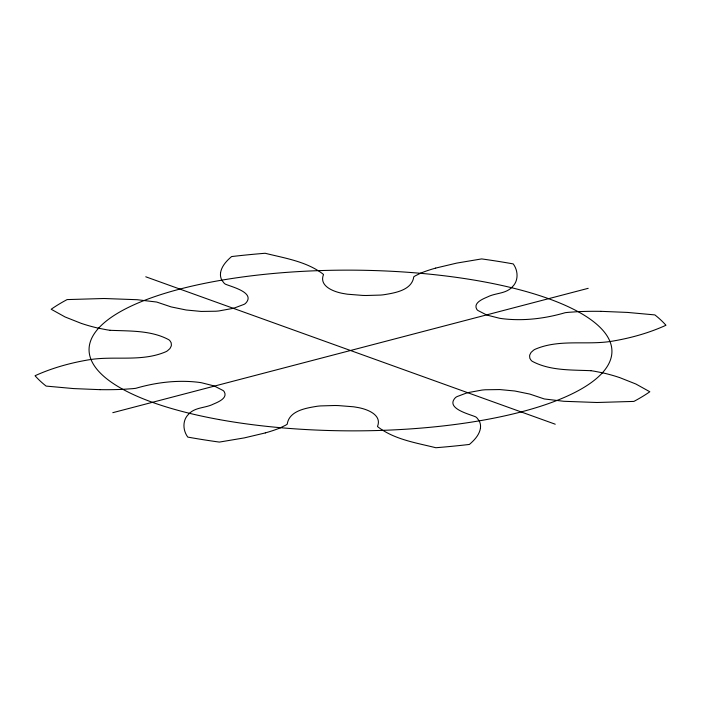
<?xml version="1.0" encoding="UTF-8"?>
<svg xmlns="http://www.w3.org/2000/svg" width="701" height="701" viewBox="0 0 701 701"><rect width="100%" height="100%" fill="white"/><g stroke="black" fill="none" stroke-linecap="round" stroke-linejoin="round"><path stroke-width="1.05" d="M220.5 273.127C221.455 266.257 226.546 260.912 231.584 256.566A326.789 100.445 0.2 0 1 265.162 253.271C285.079 258.248 307.003 261.517 323.547 274.468C318.385 286.805 335.446 292.405 344.577 293.728A33.219 10.208 0.2 0 0 347.538 294.218L362.724 295.419A69.636 21.407 0.2 0 0 366.124 295.498L380.564 295.077A33.219 10.208 0.2 0 0 383.719 294.753C394.742 292.939 411.855 290.407 413.774 276.816A48.238 14.826 0.2 0 1 415.404 275.765L420.434 273.294M480.5 427.873C479.545 434.743 474.454 440.088 469.416 444.434A326.789 100.445 0.2 0 1 435.838 447.729C415.921 442.752 393.997 439.483 377.453 426.532C382.615 414.195 365.554 408.595 356.423 407.272A33.219 10.208 0.2 0 0 353.462 406.782L338.276 405.581A69.636 21.407 0.2 0 0 334.876 405.502L320.436 405.923A33.219 10.208 0.2 0 0 317.281 406.247C306.258 408.061 289.145 410.593 287.226 424.184A48.238 14.826 0.2 0 1 285.596 425.235L280.566 427.706M435.636 268.097L456.666 263.112L481.648 258.914A326.789 100.445 0.2 0 1 513.22 263.909C518.232 270.604 518.731 280.847 512.326 286.849C506.069 293.929 495.589 292.816 487.633 296.891C482.971 298.898 472.781 302.911 476.882 309.483A33.219 10.208 0.2 0 0 477.872 310.464L485.951 314.609A69.636 21.407 0.2 0 0 488.194 315.406L499.48 318.245A33.219 10.208 0.2 0 0 502.494 318.701C523.516 321.224 544.957 318.613 565.216 312.69A48.238 14.826 0.2 0 1 568.809 312.304L578.088 311.665A117.269 36.04 0.2 0 1 600.906 311.349M265.364 432.903L244.334 437.888L219.352 442.086A326.789 100.445 0.2 0 1 187.78 437.091C182.768 430.396 182.269 420.153 188.674 414.151C194.931 407.071 205.411 408.184 213.367 404.109C218.029 402.102 228.219 398.089 224.118 391.517A33.219 10.208 0.2 0 0 223.128 390.536L215.049 386.391A69.636 21.407 0.2 0 0 212.806 385.594L201.52 382.755A33.219 10.208 0.2 0 0 198.506 382.299C177.484 379.776 156.043 382.387 135.784 388.31A48.238 14.826 0.2 0 1 132.191 388.696L122.912 389.335A117.269 36.04 0.2 0 1 100.094 389.651M112.8 412.679L588.2 288.321M600.906 311.332L627.386 312.418L654.883 314.915A326.789 100.445 0.2 0 1 665.95 325.264C648.986 332.993 630.882 338.022 612.534 341.133C586.982 345.532 559.678 338.679 535.143 349.264A33.219 10.208 0.2 0 0 533.584 350.167L531.069 352.428L529.833 354.82A69.636 21.407 0.2 0 0 529.606 355.871L529.842 358.29L531.121 360.314A33.219 10.208 0.2 0 0 532.225 361.287C549.996 370.847 571.262 369.804 590.882 370.706M100.094 389.668L73.614 388.582L46.117 386.085A326.789 100.445 0.2 0 1 35.05 375.736C52.014 368.007 70.118 362.978 88.466 359.867C114.018 355.468 141.322 362.321 165.857 351.736A33.219 10.208 0.2 0 0 167.416 350.833L169.931 348.572L171.167 346.18A69.636 21.407 0.2 0 0 171.394 345.129L171.158 342.71L169.879 340.686A33.219 10.208 0.2 0 0 168.775 339.713C151.004 330.153 129.738 331.196 110.118 330.294M602.422 372.792L594.334 371.215A48.238 14.826 0.2 0 0 590.882 370.706M98.578 328.208L106.666 329.785A48.238 14.826 0.2 0 0 110.118 330.294M619.482 377.515L635.912 384.034L649.818 391.754A326.789 100.445 0.2 0 1 633.897 401.41L596.963 402.497L563.849 401.287L544.291 398.957L529.833 394.085L514.823 391L499.795 389.563L485.25 389.774A33.219 10.208 0.2 0 0 482.051 390.063L468.662 392.507A69.636 21.407 0.2 0 0 466.104 393.182L456.964 396.626A33.219 10.208 0.2 0 0 455.51 397.546C444.942 408.341 469.162 414.037 475.734 416.893A48.238 14.826 0.2 0 1 477.022 417.998L479.177 420.854A117.269 36.04 0.2 0 1 480.439 427.873M81.518 323.485L65.088 316.966L51.182 309.246A326.789 100.445 0.2 0 1 67.103 299.59L104.037 298.503L137.151 299.713L156.709 302.043L171.167 306.915L186.177 310L201.205 311.437L215.75 311.226A33.219 10.208 0.2 0 0 218.949 310.937L232.338 308.493A69.636 21.407 0.2 0 0 234.896 307.818L244.036 304.374A33.219 10.208 0.2 0 0 245.49 303.454C256.058 292.659 231.838 286.963 225.266 284.107A48.238 14.826 0.2 0 1 223.978 283.002L221.823 280.146A117.269 36.04 0.2 0 1 220.561 273.127M145.764 276.79L555.236 424.21M98.543 328.226A117.269 36.04 0.2 0 1 81.561 323.468M420.39 273.276A117.269 36.04 0.2 0 1 435.68 268.106M602.457 372.774A117.269 36.04 0.2 0 1 619.439 377.532M280.61 427.724A117.269 36.04 0.2 0 1 265.32 432.894M219.115 419.557A261.429 80.352 0.2 0 0 611.929 351.569A261.429 80.352 0.2 0 0 220.456 280.382A261.429 80.352 0.2 0 0 219.115 419.557"/></g></svg>
